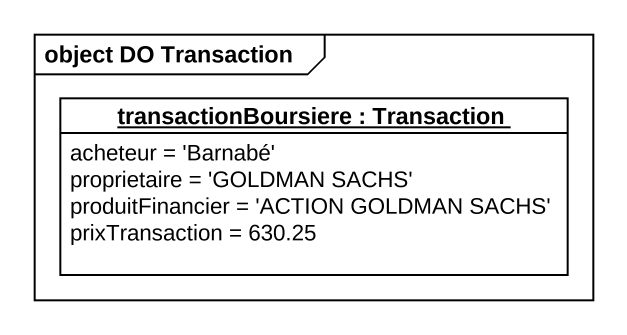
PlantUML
@startuml
mainframe object DO Transaction
hide circle
hide empty members
object "transactionBoursiere : Transaction" as transactionBoursiere {
  acheteur = 'Barnabé'
  proprietaire = 'GOLDMAN SACHS'
  produitFinancier = 'ACTION GOLDMAN SACHS'
  prixTransaction = 630.25
}
@enduml
